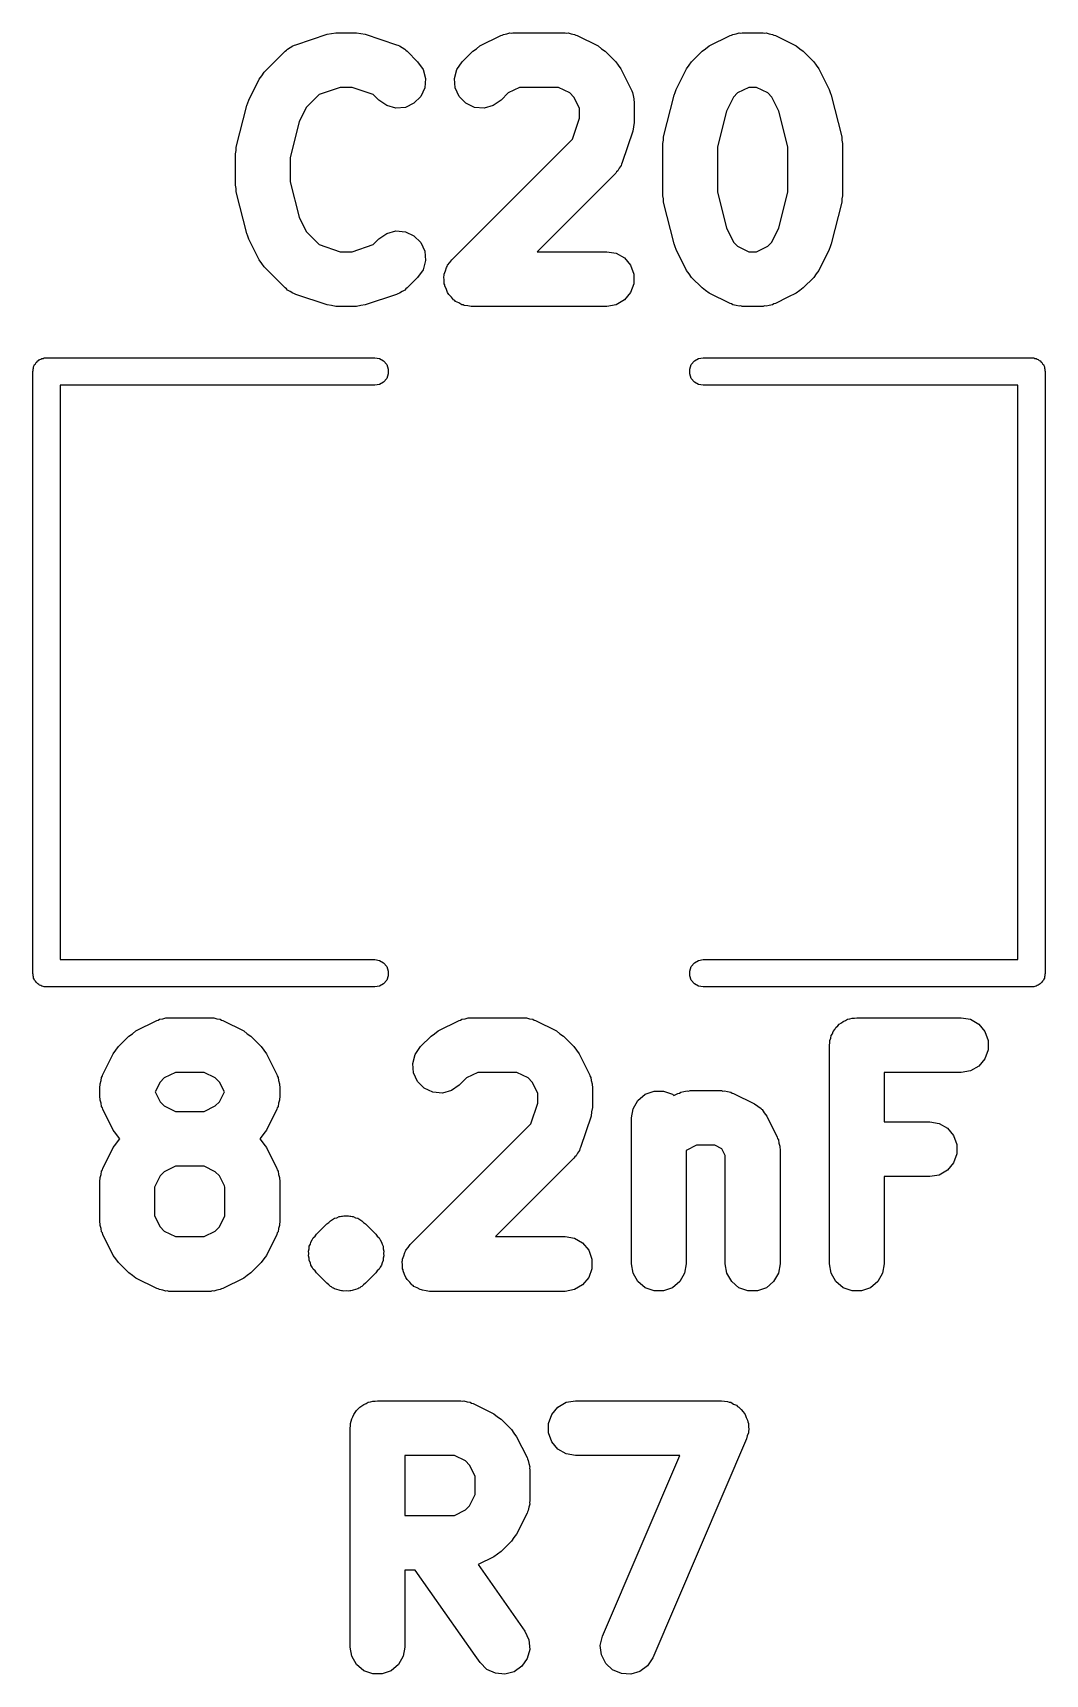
# Model space of a CAD drawing. Extents: x 51 to 137, y -158 to -25.
# Drawn here: x 82.36 to 87.06, y -109.82 to -102.2 of the extents above; entities that cross this region are included whole.
import ezdxf

# ---------------------------------------------------------------- set-up
doc = ezdxf.new("R2010")
doc.units = 0
doc.header["$MEASUREMENT"] = 0
doc.layers.add('BLACK', color=7, linetype='CONTINUOUS')

msp = doc.modelspace()

# ---------------------------------------------------------------- linework, layer by layer
at = {"layer": 'Black'}
for p, q in [((83.5803, -102.252), (83.7254, -102.203)), ((83.7254, -102.203), (83.7455, -102.2)), ((83.7455, -102.2), (83.7656, -102.197)), ((83.7656, -102.197), (83.8623, -102.197)), ((83.8623, -102.197), (83.8824, -102.2)), ((83.8824, -102.2), (83.9025, -102.203)), ((83.9025, -102.203), (84.0476, -102.252)), ((84.4345, -102.258), (84.5313, -102.21)), ((84.5313, -102.21), (84.5383, -102.208)), ((84.5383, -102.208), (84.5446, -102.204)), ((84.5446, -102.204), (84.5593, -102.202)), ((84.5593, -102.202), (84.5735, -102.197)), ((84.5735, -102.197), (84.5808, -102.198)), ((84.5808, -102.198), (84.588, -102.197)), ((84.588, -102.197), (84.83, -102.197)), ((84.83, -102.197), (84.8372, -102.198)), ((84.8372, -102.198), (84.8445, -102.197)), ((84.8445, -102.197), (84.8587, -102.202)), ((84.8587, -102.202), (84.8734, -102.204)), ((84.8734, -102.204), (84.8797, -102.208)), ((84.8797, -102.208), (84.8867, -102.21)), ((84.8867, -102.21), (84.9835, -102.258)), ((85.4989, -102.258), (85.5956, -102.21)), ((85.5956, -102.21), (85.6026, -102.208)), ((85.6026, -102.208), (85.609, -102.204)), ((85.609, -102.204), (85.6236, -102.202)), ((85.6236, -102.202), (85.6379, -102.197)), ((85.6379, -102.197), (85.6452, -102.198)), ((85.6452, -102.198), (85.6524, -102.197)), ((85.6524, -102.197), (85.7492, -102.197)), ((85.7492, -102.197), (85.7564, -102.198)), ((85.7564, -102.198), (85.7637, -102.197)), ((85.7637, -102.197), (85.778, -102.202)), ((85.778, -102.202), (85.7926, -102.204)), ((85.7926, -102.204), (85.799, -102.208)), ((85.799, -102.208), (85.806, -102.21)), ((85.806, -102.21), (85.9027, -102.258)), ((83.4339, -102.379), (83.5306, -102.282)), ((83.5306, -102.282), (83.5366, -102.278)), ((83.5366, -102.278), (83.5415, -102.273)), ((83.5415, -102.273), (83.5546, -102.265)), ((83.5546, -102.265), (83.5668, -102.257)), ((83.5668, -102.257), (83.5738, -102.255)), ((83.5738, -102.255), (83.5803, -102.252)), ((84.0476, -102.252), (84.0541, -102.255)), ((84.0541, -102.255), (84.0611, -102.257)), ((84.0611, -102.257), (84.0733, -102.265)), ((84.0733, -102.265), (84.0864, -102.273)), ((84.0864, -102.273), (84.0913, -102.278)), ((84.0913, -102.278), (84.0973, -102.282)), ((84.0973, -102.282), (84.1457, -102.331)), ((84.3531, -102.331), (84.4015, -102.282)), ((84.4015, -102.282), (84.4182, -102.271)), ((84.4182, -102.271), (84.4345, -102.258)), ((84.9835, -102.258), (84.9998, -102.271)), ((84.9998, -102.271), (85.0165, -102.282)), ((85.0165, -102.282), (85.0649, -102.331)), ((85.4175, -102.331), (85.4659, -102.282)), ((85.4659, -102.282), (85.4825, -102.271)), ((85.4825, -102.271), (85.4989, -102.258)), ((85.9027, -102.258), (85.9191, -102.271)), ((85.9191, -102.271), (85.9358, -102.282)), ((85.9358, -102.282), (85.9841, -102.331)), ((83.4101, -102.412), (83.4222, -102.396)), ((83.4222, -102.396), (83.4339, -102.379)), ((84.1457, -102.331), (84.171, -102.367)), ((84.171, -102.367), (84.1824, -102.409)), ((84.3164, -102.409), (84.3278, -102.367)), ((84.3278, -102.367), (84.3531, -102.331)), ((85.0649, -102.331), (85.0766, -102.347)), ((85.0766, -102.347), (85.0887, -102.364)), ((85.0887, -102.364), (85.1371, -102.46)), ((85.3453, -102.46), (85.3937, -102.364)), ((85.3937, -102.364), (85.4058, -102.347)), ((85.4058, -102.347), (85.4175, -102.331)), ((85.9841, -102.331), (85.9958, -102.347)), ((85.9958, -102.347), (86.0079, -102.364)), ((86.0079, -102.364), (86.0563, -102.46)), ((83.3617, -102.509), (83.4101, -102.412)), ((83.7862, -102.451), (83.689, -102.483)), ((83.8417, -102.451), (83.7862, -102.451)), ((83.9389, -102.483), (83.8417, -102.451)), ((84.1785, -102.453), (84.1599, -102.493)), ((84.1824, -102.409), (84.1785, -102.453)), ((84.3202, -102.453), (84.3164, -102.409)), ((84.3389, -102.493), (84.3202, -102.453)), ((84.618, -102.451), (84.5665, -102.476)), ((84.8, -102.451), (84.618, -102.451)), ((84.8515, -102.476), (84.8, -102.451)), ((85.1371, -102.46), (85.1392, -102.467)), ((85.1392, -102.467), (85.1428, -102.474)), ((85.1428, -102.474), (85.1454, -102.488)), ((85.3357, -102.486), (85.3414, -102.474)), ((85.3414, -102.474), (85.3453, -102.46)), ((85.6824, -102.451), (85.6309, -102.476)), ((85.7192, -102.451), (85.6824, -102.451)), ((85.7707, -102.476), (85.7192, -102.451)), ((86.0563, -102.46), (86.0603, -102.474)), ((86.0603, -102.474), (86.0659, -102.486)), ((83.3037, -102.728), (83.3521, -102.535)), ((83.3521, -102.535), (83.3577, -102.522)), ((83.3577, -102.522), (83.3617, -102.509)), ((83.628, -102.544), (83.5951, -102.61)), ((83.689, -102.483), (83.628, -102.544)), ((83.9661, -102.51), (83.9389, -102.483)), ((84.0022, -102.535), (83.9661, -102.51)), ((84.0448, -102.547), (84.0022, -102.535)), ((84.0887, -102.543), (84.0448, -102.547)), ((84.1287, -102.524), (84.0887, -102.543)), ((84.1599, -102.493), (84.1287, -102.524)), ((84.3701, -102.524), (84.3389, -102.493)), ((84.41, -102.543), (84.3701, -102.524)), ((84.454, -102.547), (84.41, -102.543)), ((84.4966, -102.535), (84.454, -102.547)), ((84.5327, -102.51), (84.4966, -102.535)), ((84.5665, -102.476), (84.5327, -102.51)), ((84.8707, -102.496), (84.8515, -102.476)), ((84.8965, -102.547), (84.8707, -102.496)), ((84.8965, -102.593), (84.8965, -102.547)), ((85.1454, -102.488), (85.1496, -102.503)), ((85.1496, -102.503), (85.1492, -102.51)), ((85.1492, -102.51), (85.1505, -102.517)), ((85.1505, -102.517), (85.1505, -102.614)), ((85.2873, -102.68), (85.3357, -102.486)), ((85.6117, -102.496), (85.5787, -102.561)), ((85.6309, -102.476), (85.6117, -102.496)), ((85.79, -102.496), (85.7707, -102.476)), ((85.8229, -102.561), (85.79, -102.496)), ((86.0659, -102.486), (86.1143, -102.68)), ((83.5951, -102.61), (83.5539, -102.775)), ((84.8641, -102.69), (84.8965, -102.593)), ((85.1505, -102.614), (85.1469, -102.634)), ((85.5787, -102.561), (85.5375, -102.726)), ((85.8641, -102.726), (85.8229, -102.561)), ((84.3047, -103.25), (84.8641, -102.69)), ((85.144, -102.654), (85.0956, -102.799)), ((85.1469, -102.634), (85.144, -102.654)), ((85.2835, -102.711), (85.2862, -102.695)), ((85.2862, -102.695), (85.2873, -102.68)), ((86.1143, -102.68), (86.1154, -102.695)), ((86.1154, -102.695), (86.1181, -102.711)), ((83.2999, -102.759), (83.3026, -102.744)), ((83.2999, -102.904), (83.2999, -102.759)), ((83.3026, -102.744), (83.3037, -102.728)), ((83.5539, -102.775), (83.5539, -102.889)), ((85.2835, -102.953), (85.2835, -102.711)), ((85.5375, -102.726), (85.5375, -102.937)), ((85.8641, -102.937), (85.8641, -102.726)), ((86.1181, -102.711), (86.1181, -102.953)), ((85.0649, -102.849), (84.7011, -103.213)), ((85.0691, -102.843), (85.0649, -102.849)), ((85.0746, -102.838), (85.0691, -102.843)), ((85.0817, -102.825), (85.0746, -102.838)), ((85.0902, -102.813), (85.0817, -102.825)), ((85.0921, -102.806), (85.0902, -102.813)), ((85.0956, -102.799), (85.0921, -102.806)), ((83.3026, -102.919), (83.2999, -102.904)), ((83.3037, -102.935), (83.3026, -102.919)), ((83.5539, -102.889), (83.5951, -103.053)), ((83.3521, -103.129), (83.3037, -102.935)), ((85.2862, -102.968), (85.2835, -102.953)), ((85.2873, -102.983), (85.2862, -102.968)), ((85.3357, -103.177), (85.2873, -102.983)), ((85.5375, -102.937), (85.5787, -103.102)), ((85.8229, -103.102), (85.8641, -102.937)), ((86.1143, -102.983), (86.0659, -103.177)), ((86.1154, -102.968), (86.1143, -102.983)), ((86.1181, -102.953), (86.1154, -102.968)), ((83.5951, -103.053), (83.628, -103.119)), ((83.3577, -103.141), (83.3521, -103.129)), ((83.3617, -103.155), (83.3577, -103.141)), ((83.4101, -103.251), (83.3617, -103.155)), ((83.628, -103.119), (83.689, -103.18)), ((83.9389, -103.18), (83.9661, -103.153)), ((83.9661, -103.153), (84.0022, -103.128)), ((84.0022, -103.128), (84.0448, -103.116)), ((84.0448, -103.116), (84.0887, -103.12)), ((84.0887, -103.12), (84.1287, -103.139)), ((84.1287, -103.139), (84.1599, -103.17)), ((85.5787, -103.102), (85.6117, -103.168)), ((85.79, -103.168), (85.8229, -103.102)), ((83.689, -103.18), (83.7862, -103.213)), ((83.7862, -103.213), (83.8417, -103.213)), ((83.8417, -103.213), (83.9389, -103.18)), ((84.1599, -103.17), (84.1785, -103.21)), ((84.1785, -103.21), (84.1824, -103.254)), ((84.7011, -103.213), (85.0235, -103.213)), ((85.0235, -103.213), (85.0669, -103.22)), ((85.0669, -103.22), (85.1051, -103.242)), ((85.3414, -103.19), (85.3357, -103.177)), ((85.3453, -103.203), (85.3414, -103.19)), ((85.3937, -103.3), (85.3453, -103.203)), ((85.6117, -103.168), (85.6309, -103.187)), ((85.6309, -103.187), (85.6824, -103.213)), ((85.6824, -103.213), (85.7192, -103.213)), ((85.7192, -103.213), (85.7707, -103.187)), ((85.7707, -103.187), (85.79, -103.168)), ((86.0563, -103.203), (86.0079, -103.3)), ((86.0603, -103.19), (86.0563, -103.203)), ((86.0659, -103.177), (86.0603, -103.19)), ((83.4222, -103.268), (83.4101, -103.251)), ((83.4339, -103.284), (83.4222, -103.268)), ((83.5306, -103.381), (83.4339, -103.284)), ((84.171, -103.297), (84.1457, -103.333)), ((84.1824, -103.254), (84.171, -103.297)), ((84.2695, -103.318), (84.2751, -103.302)), ((84.2751, -103.302), (84.2794, -103.286)), ((84.2794, -103.286), (84.2826, -103.281)), ((84.2826, -103.281), (84.2845, -103.276)), ((84.2845, -103.276), (84.2952, -103.263)), ((84.2952, -103.263), (84.3047, -103.25)), ((85.1051, -103.242), (85.1335, -103.276)), ((85.1335, -103.276), (85.1485, -103.318)), ((85.4058, -103.316), (85.3937, -103.3)), ((86.0079, -103.3), (85.9958, -103.316)), ((83.5366, -103.385), (83.5306, -103.381)), ((83.5415, -103.391), (83.5366, -103.385)), ((84.0913, -103.385), (84.0864, -103.391)), ((84.0973, -103.381), (84.0913, -103.385)), ((84.1457, -103.333), (84.0973, -103.381)), ((84.268, -103.329), (84.2695, -103.323)), ((84.2695, -103.345), (84.268, -103.329)), ((84.2695, -103.323), (84.2695, -103.318)), ((84.2695, -103.362), (84.2695, -103.345)), ((84.2714, -103.367), (84.2695, -103.362)), ((84.2719, -103.372), (84.2714, -103.367)), ((84.2789, -103.388), (84.2719, -103.372)), ((84.2845, -103.403), (84.2789, -103.388)), ((85.1485, -103.362), (85.1335, -103.403)), ((85.1485, -103.318), (85.1485, -103.362)), ((85.4175, -103.333), (85.4058, -103.316)), ((85.4659, -103.381), (85.4175, -103.333)), ((85.4825, -103.393), (85.4659, -103.381)), ((85.9358, -103.381), (85.9191, -103.393)), ((85.9841, -103.333), (85.9358, -103.381)), ((85.9958, -103.316), (85.9841, -103.333)), ((83.5546, -103.398), (83.5415, -103.391)), ((83.5668, -103.406), (83.5546, -103.398)), ((83.5738, -103.408), (83.5668, -103.406)), ((83.5803, -103.412), (83.5738, -103.408)), ((83.7254, -103.46), (83.5803, -103.412)), ((83.7455, -103.463), (83.7254, -103.46)), ((83.7656, -103.467), (83.7455, -103.463)), ((83.8824, -103.463), (83.8623, -103.467)), ((83.9025, -103.46), (83.8824, -103.463)), ((84.0476, -103.412), (83.9025, -103.46)), ((84.0541, -103.408), (84.0476, -103.412)), ((84.0611, -103.406), (84.0541, -103.408)), ((84.0733, -103.398), (84.0611, -103.406)), ((84.0864, -103.391), (84.0733, -103.398)), ((84.2881, -103.407), (84.2845, -103.403)), ((84.2905, -103.412), (84.2881, -103.407)), ((84.3022, -103.424), (84.2905, -103.412)), ((84.3129, -103.437), (84.3022, -103.424)), ((84.3177, -103.44), (84.3129, -103.437)), ((84.3217, -103.444), (84.3177, -103.44)), ((84.3367, -103.451), (84.3217, -103.444)), ((84.3511, -103.459), (84.3367, -103.451)), ((84.3566, -103.46), (84.3511, -103.459)), ((84.3617, -103.462), (84.3566, -103.46)), ((84.3782, -103.464), (84.3617, -103.462)), ((84.3945, -103.467), (84.3782, -103.464)), ((85.0669, -103.459), (85.0235, -103.467)), ((85.1051, -103.437), (85.0669, -103.459)), ((85.1335, -103.403), (85.1051, -103.437)), ((85.4989, -103.405), (85.4825, -103.393)), ((85.5956, -103.453), (85.4989, -103.405)), ((85.6026, -103.455), (85.5956, -103.453)), ((85.609, -103.459), (85.6026, -103.455)), ((85.6236, -103.462), (85.609, -103.459)), ((85.6379, -103.466), (85.6236, -103.462)), ((85.6452, -103.465), (85.6379, -103.466)), ((85.6524, -103.467), (85.6452, -103.465)), ((85.7564, -103.465), (85.7492, -103.467)), ((85.7637, -103.466), (85.7564, -103.465)), ((85.778, -103.462), (85.7637, -103.466)), ((85.7926, -103.459), (85.778, -103.462)), ((85.799, -103.455), (85.7926, -103.459)), ((85.806, -103.453), (85.799, -103.455)), ((85.8641, -103.424), (85.806, -103.453)), ((85.9027, -103.405), (85.8641, -103.424)), ((85.9191, -103.393), (85.9027, -103.405)), ((83.8623, -103.467), (83.7656, -103.467)), ((85.0235, -103.467), (84.3945, -103.467)), ((85.7492, -103.467), (85.6524, -103.467)), ((82.3595, -103.769), (82.3605, -103.764)), ((82.3595, -106.563), (82.3595, -103.769)), ((82.3605, -103.758), (82.3624, -103.753)), ((82.3605, -103.764), (82.3605, -103.758)), ((82.3624, -103.753), (82.3633, -103.747)), ((82.3633, -103.747), (82.3661, -103.742)), ((82.3661, -103.742), (82.368, -103.737)), ((82.368, -103.737), (82.3716, -103.733)), ((82.3716, -103.733), (82.3744, -103.728)), ((82.3744, -103.728), (82.3786, -103.725)), ((82.3786, -103.725), (82.3822, -103.72)), ((82.3822, -103.72), (82.387, -103.718)), ((82.387, -103.718), (82.3912, -103.714)), ((82.3912, -103.714), (82.3965, -103.712)), ((82.3965, -103.712), (82.4013, -103.709)), ((82.4013, -103.709), (82.4068, -103.708)), ((82.4068, -103.708), (82.412, -103.706)), ((82.412, -103.706), (82.4175, -103.706)), ((82.4175, -103.706), (82.423, -103.706)), ((82.423, -103.706), (83.947, -103.706)), ((83.947, -103.706), (83.9687, -103.709)), ((83.9687, -103.709), (83.9878, -103.72)), ((83.9878, -103.72), (84.002, -103.737)), ((84.002, -103.737), (84.0095, -103.758)), ((84.0095, -103.758), (84.0095, -103.78)), ((85.4085, -103.758), (85.416, -103.737)), ((85.4085, -103.78), (85.4085, -103.758)), ((85.416, -103.737), (85.4302, -103.72)), ((85.4302, -103.72), (85.4493, -103.709)), ((85.4493, -103.709), (85.471, -103.706)), ((85.471, -103.706), (86.995, -103.706)), ((86.995, -103.706), (87.0005, -103.706)), ((87.0005, -103.706), (87.006, -103.706)), ((87.006, -103.706), (87.0112, -103.708)), ((87.0112, -103.708), (87.0167, -103.709)), ((87.0167, -103.709), (87.0215, -103.712)), ((87.0215, -103.712), (87.0267, -103.714)), ((87.0267, -103.714), (87.031, -103.718)), ((87.031, -103.718), (87.0358, -103.72)), ((87.0358, -103.72), (87.0394, -103.725)), ((87.0394, -103.725), (87.0436, -103.728)), ((87.0436, -103.728), (87.0464, -103.733)), ((87.0464, -103.733), (87.05, -103.737)), ((87.05, -103.737), (87.0519, -103.742)), ((87.0519, -103.742), (87.0547, -103.747)), ((87.0547, -103.747), (87.0556, -103.753)), ((87.0556, -103.753), (87.0575, -103.758)), ((87.0575, -103.758), (87.0575, -103.764)), ((87.0575, -103.764), (87.0585, -103.769)), ((87.0585, -103.769), (87.0585, -106.563)), ((83.947, -103.832), (82.4865, -103.832)), ((82.4865, -103.832), (82.4865, -106.499)), ((83.9687, -103.829), (83.947, -103.832)), ((83.9878, -103.818), (83.9687, -103.829)), ((84.002, -103.801), (83.9878, -103.818)), ((84.0095, -103.78), (84.002, -103.801)), ((85.416, -103.801), (85.4085, -103.78)), ((85.4302, -103.818), (85.416, -103.801)), ((85.4493, -103.829), (85.4302, -103.818)), ((85.471, -103.832), (85.4493, -103.829)), ((86.9315, -103.832), (85.471, -103.832)), ((86.9315, -106.499), (86.9315, -103.832)), ((82.4865, -106.499), (83.947, -106.499)), ((83.947, -106.499), (83.9687, -106.503)), ((83.9687, -106.503), (83.9878, -106.514)), ((85.4302, -106.514), (85.4493, -106.503)), ((85.4493, -106.503), (85.471, -106.499)), ((85.471, -106.499), (86.9315, -106.499)), ((82.3605, -106.568), (82.3595, -106.563)), ((82.3605, -106.574), (82.3605, -106.568)), ((82.3624, -106.579), (82.3605, -106.574)), ((82.3633, -106.585), (82.3624, -106.579)), ((82.3661, -106.59), (82.3633, -106.585)), ((83.9878, -106.514), (84.002, -106.531)), ((84.002, -106.531), (84.0095, -106.552)), ((84.0095, -106.574), (84.002, -106.595)), ((84.0095, -106.552), (84.0095, -106.574)), ((85.4085, -106.552), (85.416, -106.531)), ((85.4085, -106.574), (85.4085, -106.552)), ((85.416, -106.595), (85.4085, -106.574)), ((85.416, -106.531), (85.4302, -106.514)), ((87.0547, -106.585), (87.0519, -106.59)), ((87.0556, -106.579), (87.0547, -106.585)), ((87.0575, -106.574), (87.0556, -106.579)), ((87.0585, -106.563), (87.0575, -106.568)), ((87.0575, -106.568), (87.0575, -106.574)), ((82.368, -106.595), (82.3661, -106.59)), ((82.3716, -106.599), (82.368, -106.595)), ((82.3744, -106.604), (82.3716, -106.599)), ((82.3786, -106.607), (82.3744, -106.604)), ((82.3822, -106.612), (82.3786, -106.607)), ((82.387, -106.614), (82.3822, -106.612)), ((82.3912, -106.618), (82.387, -106.614)), ((82.3965, -106.62), (82.3912, -106.618)), ((82.4013, -106.623), (82.3965, -106.62)), ((82.4068, -106.624), (82.4013, -106.623)), ((82.412, -106.626), (82.4068, -106.624)), ((82.4175, -106.626), (82.412, -106.626)), ((82.423, -106.626), (82.4175, -106.626)), ((83.947, -106.626), (82.423, -106.626)), ((83.9687, -106.623), (83.947, -106.626)), ((83.9878, -106.612), (83.9687, -106.623)), ((84.002, -106.595), (83.9878, -106.612)), ((85.4302, -106.612), (85.416, -106.595)), ((85.4493, -106.623), (85.4302, -106.612)), ((85.471, -106.626), (85.4493, -106.623)), ((86.995, -106.626), (85.471, -106.626)), ((87.0005, -106.626), (86.995, -106.626)), ((87.006, -106.626), (87.0005, -106.626)), ((87.0112, -106.624), (87.006, -106.626)), ((87.0167, -106.623), (87.0112, -106.624)), ((87.0215, -106.62), (87.0167, -106.623)), ((87.0267, -106.618), (87.0215, -106.62)), ((87.031, -106.614), (87.0267, -106.618)), ((87.0358, -106.612), (87.031, -106.614)), ((87.0394, -106.607), (87.0358, -106.612)), ((87.0436, -106.604), (87.0394, -106.607)), ((87.0464, -106.599), (87.0436, -106.604)), ((87.05, -106.595), (87.0464, -106.599)), ((87.0519, -106.59), (87.05, -106.595)), ((82.8379, -106.83), (82.9347, -106.782)), ((82.9347, -106.782), (82.9417, -106.78)), ((82.9417, -106.78), (82.948, -106.776)), ((82.948, -106.776), (82.9627, -106.774)), ((82.9627, -106.774), (82.977, -106.769)), ((82.977, -106.769), (82.9843, -106.77)), ((82.9843, -106.77), (82.9915, -106.769)), ((82.9915, -106.769), (83.185, -106.769)), ((83.185, -106.769), (83.1922, -106.77)), ((83.1922, -106.77), (83.1995, -106.769)), ((83.1995, -106.769), (83.2138, -106.774)), ((83.2138, -106.774), (83.2284, -106.776)), ((83.2284, -106.776), (83.2348, -106.78)), ((83.2348, -106.78), (83.2418, -106.782)), ((83.2418, -106.782), (83.3386, -106.83)), ((84.241, -106.83), (84.3377, -106.782)), ((84.3377, -106.782), (84.3447, -106.78)), ((84.3447, -106.78), (84.3511, -106.776)), ((84.3511, -106.776), (84.3657, -106.774)), ((84.3657, -106.774), (84.38, -106.769)), ((84.38, -106.769), (84.3873, -106.77)), ((84.3873, -106.77), (84.3945, -106.769)), ((84.3945, -106.769), (84.6364, -106.769)), ((84.6364, -106.769), (84.6436, -106.77)), ((84.6436, -106.77), (84.6509, -106.769)), ((84.6509, -106.769), (84.6652, -106.774)), ((84.6652, -106.774), (84.6799, -106.776)), ((84.6799, -106.776), (84.6862, -106.78)), ((84.6862, -106.78), (84.6932, -106.782)), ((84.6932, -106.782), (84.79, -106.83)), ((86.0818, -106.824), (86.0873, -106.814)), ((86.0873, -106.814), (86.0958, -106.807)), ((86.0958, -106.807), (86.103, -106.798)), ((86.103, -106.798), (86.1126, -106.793)), ((86.1126, -106.793), (86.1211, -106.786)), ((86.1211, -106.786), (86.1316, -106.782)), ((86.1316, -106.782), (86.1412, -106.776)), ((86.1412, -106.776), (86.1521, -106.774)), ((86.1521, -106.774), (86.1626, -106.771)), ((86.1626, -106.771), (86.1737, -106.771)), ((86.1737, -106.771), (86.1846, -106.769)), ((86.1846, -106.769), (86.6684, -106.769)), ((86.6684, -106.769), (86.7119, -106.776)), ((86.7119, -106.776), (86.7501, -106.798)), ((86.7501, -106.798), (86.7784, -106.832)), ((82.7565, -106.903), (82.8049, -106.854)), ((82.8049, -106.854), (82.8216, -106.843)), ((82.8216, -106.843), (82.8379, -106.83)), ((83.3386, -106.83), (83.3549, -106.843)), ((83.3549, -106.843), (83.3716, -106.854)), ((83.3716, -106.854), (83.4199, -106.903)), ((84.1596, -106.903), (84.208, -106.854)), ((84.208, -106.854), (84.2246, -106.843)), ((84.2246, -106.843), (84.241, -106.83)), ((84.79, -106.83), (84.8063, -106.843)), ((84.8063, -106.843), (84.823, -106.854)), ((84.823, -106.854), (84.8714, -106.903)), ((86.0576, -106.896), (86.0595, -106.885)), ((86.0595, -106.874), (86.0633, -106.863)), ((86.0595, -106.885), (86.0595, -106.874)), ((86.0633, -106.863), (86.0653, -106.852)), ((86.0653, -106.852), (86.0708, -106.843)), ((86.0708, -106.843), (86.0746, -106.832)), ((86.0746, -106.832), (86.0818, -106.824)), ((86.7784, -106.832), (86.7935, -106.874)), ((86.7935, -106.874), (86.7935, -106.918)), ((82.6844, -107.032), (82.7327, -106.936)), ((82.7327, -106.936), (82.7449, -106.919)), ((82.7449, -106.919), (82.7565, -106.903)), ((83.4199, -106.903), (83.4316, -106.919)), ((83.4316, -106.919), (83.4437, -106.936)), ((83.4437, -106.936), (83.4921, -107.032)), ((84.1229, -106.981), (84.1343, -106.939)), ((84.1343, -106.939), (84.1596, -106.903)), ((84.8714, -106.903), (84.8831, -106.919)), ((84.8831, -106.919), (84.8952, -106.936)), ((84.8952, -106.936), (84.9435, -107.032)), ((86.0576, -107.912), (86.0576, -106.896)), ((86.7784, -106.959), (86.7501, -106.993)), ((86.7935, -106.918), (86.7784, -106.959)), ((82.676, -107.06), (82.6786, -107.046)), ((82.6786, -107.046), (82.6823, -107.039)), ((82.6823, -107.039), (82.6844, -107.032)), ((83.0215, -107.023), (82.9699, -107.048)), ((83.155, -107.023), (83.0215, -107.023)), ((83.2065, -107.048), (83.155, -107.023)), ((83.4921, -107.032), (83.4942, -107.039)), ((83.4942, -107.039), (83.4979, -107.046)), ((83.4979, -107.046), (83.5004, -107.06)), ((84.1267, -107.025), (84.1229, -106.981)), ((84.1453, -107.065), (84.1267, -107.025)), ((84.4245, -107.023), (84.373, -107.048)), ((84.6064, -107.023), (84.4245, -107.023)), ((84.658, -107.048), (84.6064, -107.023)), ((84.9435, -107.032), (84.9456, -107.039)), ((84.9456, -107.039), (84.9493, -107.046)), ((84.9493, -107.046), (84.9519, -107.06)), ((86.6684, -107.023), (86.3116, -107.023)), ((86.3116, -107.023), (86.3116, -107.252)), ((86.7119, -107.015), (86.6684, -107.023)), ((86.7501, -106.993), (86.7119, -107.015)), ((82.671, -107.089), (82.6722, -107.082)), ((82.671, -107.138), (82.671, -107.089)), ((82.6718, -107.075), (82.676, -107.06)), ((82.6722, -107.082), (82.6718, -107.075)), ((82.9507, -107.068), (82.9278, -107.113)), ((82.9278, -107.113), (82.9507, -107.159)), ((82.9699, -107.048), (82.9507, -107.068)), ((83.2258, -107.068), (83.2065, -107.048)), ((83.2486, -107.113), (83.2258, -107.068)), ((83.2258, -107.159), (83.2486, -107.113)), ((83.5004, -107.06), (83.5047, -107.075)), ((83.5047, -107.075), (83.5043, -107.082)), ((83.5043, -107.082), (83.5055, -107.089)), ((83.5055, -107.089), (83.5055, -107.138)), ((84.1765, -107.096), (84.1453, -107.065)), ((84.2165, -107.115), (84.1765, -107.096)), ((84.2605, -107.119), (84.2165, -107.115)), ((84.3031, -107.107), (84.2605, -107.119)), ((84.3392, -107.082), (84.3031, -107.107)), ((84.373, -107.048), (84.3392, -107.082)), ((84.6772, -107.068), (84.658, -107.048)), ((84.703, -107.119), (84.6772, -107.068)), ((84.703, -107.165), (84.703, -107.119)), ((84.9519, -107.06), (84.9561, -107.075)), ((84.9561, -107.075), (84.9557, -107.082)), ((84.9557, -107.082), (84.957, -107.089)), ((84.957, -107.089), (84.957, -107.186)), ((85.2019, -107.124), (85.2433, -107.109)), ((85.2433, -107.109), (85.2874, -107.109)), ((85.2874, -107.109), (85.3289, -107.124)), ((85.3355, -107.13), (85.3537, -107.121)), ((85.3537, -107.121), (85.3607, -107.119)), ((85.3607, -107.119), (85.3671, -107.115)), ((85.3671, -107.115), (85.3817, -107.112)), ((85.3817, -107.112), (85.396, -107.108)), ((85.396, -107.108), (85.4033, -107.109)), ((85.4033, -107.109), (85.4105, -107.107)), ((85.4105, -107.107), (85.5557, -107.107)), ((85.5557, -107.107), (85.5629, -107.109)), ((85.5629, -107.109), (85.5702, -107.108)), ((85.5702, -107.108), (85.5844, -107.112)), ((85.5844, -107.112), (85.5991, -107.115)), ((85.5991, -107.115), (85.6054, -107.119)), ((85.6054, -107.119), (85.6125, -107.121)), ((85.6125, -107.121), (85.7092, -107.169)), ((82.6722, -107.145), (82.671, -107.138)), ((82.6718, -107.152), (82.6722, -107.145)), ((82.676, -107.166), (82.6718, -107.152)), ((82.6786, -107.181), (82.676, -107.166)), ((82.6823, -107.187), (82.6786, -107.181)), ((82.6844, -107.194), (82.6823, -107.187)), ((82.7327, -107.291), (82.6844, -107.194)), ((82.9507, -107.159), (82.9699, -107.178)), ((82.9699, -107.178), (83.0215, -107.204)), ((83.155, -107.204), (83.2065, -107.178)), ((83.2065, -107.178), (83.2258, -107.159)), ((83.4921, -107.194), (83.4437, -107.291)), ((83.4942, -107.187), (83.4921, -107.194)), ((83.4979, -107.181), (83.4942, -107.187)), ((83.5004, -107.166), (83.4979, -107.181)), ((83.5047, -107.152), (83.5004, -107.166)), ((83.5055, -107.138), (83.5043, -107.145)), ((83.5043, -107.145), (83.5047, -107.152)), ((84.6706, -107.262), (84.703, -107.165)), ((84.957, -107.186), (84.9534, -107.206)), ((85.1384, -107.234), (85.146, -107.191)), ((85.146, -107.191), (85.1681, -107.153)), ((85.1681, -107.153), (85.2019, -107.124)), ((85.3289, -107.124), (85.3355, -107.13)), ((85.7092, -107.169), (85.7242, -107.18)), ((85.7242, -107.18), (85.7397, -107.19)), ((85.7397, -107.19), (85.7418, -107.193)), ((85.7418, -107.193), (85.7447, -107.195)), ((85.7447, -107.195), (85.7549, -107.211)), ((83.0215, -107.204), (83.155, -107.204)), ((84.1112, -107.822), (84.6706, -107.262)), ((84.9504, -107.226), (84.9021, -107.371)), ((84.9534, -107.206), (84.9504, -107.226)), ((85.1384, -107.912), (85.1384, -107.234)), ((85.7549, -107.211), (85.766, -107.226)), ((85.766, -107.226), (85.8144, -107.323)), ((86.3116, -107.252), (86.5233, -107.252)), ((86.5233, -107.252), (86.5667, -107.26)), ((86.5667, -107.26), (86.6049, -107.282)), ((82.7449, -107.307), (82.7327, -107.291)), ((82.7565, -107.324), (82.7449, -107.307)), ((82.7449, -107.355), (82.7565, -107.338)), ((82.7635, -107.331), (82.7565, -107.324)), ((82.7565, -107.338), (82.7635, -107.331)), ((83.4199, -107.324), (83.413, -107.331)), ((83.413, -107.331), (83.4199, -107.338)), ((83.4316, -107.307), (83.4199, -107.324)), ((83.4199, -107.338), (83.4316, -107.355)), ((83.4437, -107.291), (83.4316, -107.307)), ((85.8144, -107.323), (85.8165, -107.33)), ((85.8165, -107.33), (85.8202, -107.336)), ((85.8202, -107.336), (85.8227, -107.351)), ((85.8227, -107.351), (85.827, -107.365)), ((86.6049, -107.282), (86.6333, -107.316)), ((86.6333, -107.316), (86.6484, -107.357)), ((82.6844, -107.468), (82.7327, -107.371)), ((82.7327, -107.371), (82.7449, -107.355)), ((83.4316, -107.355), (83.4437, -107.371)), ((83.4437, -107.371), (83.4921, -107.468)), ((84.8714, -107.421), (84.5076, -107.785)), ((84.8756, -107.415), (84.8714, -107.421)), ((84.8811, -107.41), (84.8756, -107.415)), ((84.8881, -107.397), (84.8811, -107.41)), ((84.8967, -107.385), (84.8881, -107.397)), ((84.8986, -107.378), (84.8967, -107.385)), ((84.9021, -107.371), (84.8986, -107.378)), ((85.4405, -107.361), (85.3924, -107.385)), ((85.3924, -107.385), (85.3924, -107.912)), ((85.5257, -107.361), (85.4405, -107.361)), ((85.5578, -107.377), (85.5257, -107.361)), ((85.5738, -107.409), (85.5578, -107.377)), ((85.5738, -107.912), (85.5738, -107.409)), ((85.827, -107.365), (85.8265, -107.372)), ((85.8265, -107.372), (85.8278, -107.379)), ((85.8278, -107.379), (85.8278, -107.912)), ((86.6484, -107.401), (86.6333, -107.443)), ((86.6484, -107.357), (86.6484, -107.401)), ((82.6718, -107.51), (82.676, -107.496)), ((82.676, -107.496), (82.6786, -107.481)), ((82.6786, -107.481), (82.6823, -107.475)), ((82.6823, -107.475), (82.6844, -107.468)), ((82.9507, -107.503), (82.925, -107.555)), ((82.9699, -107.484), (82.9507, -107.503)), ((83.0215, -107.458), (82.9699, -107.484)), ((83.155, -107.458), (83.0215, -107.458)), ((83.2065, -107.484), (83.155, -107.458)), ((83.2258, -107.503), (83.2065, -107.484)), ((83.2486, -107.549), (83.2258, -107.503)), ((83.4921, -107.468), (83.4942, -107.475)), ((83.4942, -107.475), (83.4979, -107.481)), ((83.4979, -107.481), (83.5004, -107.496)), ((83.5004, -107.496), (83.5047, -107.51)), ((86.5667, -107.499), (86.5233, -107.506)), ((86.6049, -107.477), (86.5667, -107.499)), ((86.6333, -107.443), (86.6049, -107.477)), ((82.671, -107.525), (82.6722, -107.517)), ((82.671, -107.718), (82.671, -107.525)), ((82.6722, -107.517), (82.6718, -107.51)), ((82.925, -107.555), (82.925, -107.688)), ((83.2515, -107.555), (83.2486, -107.549)), ((83.2515, -107.688), (83.2515, -107.555)), ((83.5047, -107.51), (83.5043, -107.517)), ((83.5043, -107.517), (83.5055, -107.525)), ((83.5055, -107.525), (83.5055, -107.718)), ((86.5233, -107.506), (86.3116, -107.506)), ((86.3116, -107.506), (86.3116, -107.912)), ((82.6722, -107.725), (82.671, -107.718)), ((82.6718, -107.733), (82.6722, -107.725)), ((82.925, -107.688), (82.9507, -107.74)), ((83.2258, -107.74), (83.2515, -107.688)), ((83.5055, -107.718), (83.5043, -107.725)), ((83.5043, -107.725), (83.5047, -107.733)), ((83.6758, -107.773), (83.7241, -107.725)), ((83.7241, -107.725), (83.7333, -107.719)), ((83.7333, -107.719), (83.7411, -107.711)), ((83.7411, -107.711), (83.7462, -107.708)), ((83.7462, -107.708), (83.7505, -107.705)), ((83.7505, -107.705), (83.7557, -107.703)), ((83.7557, -107.703), (83.7603, -107.7)), ((83.7603, -107.7), (83.771, -107.697)), ((83.771, -107.697), (83.7811, -107.692)), ((83.7811, -107.692), (83.7866, -107.692)), ((83.7866, -107.692), (83.7919, -107.69)), ((83.7919, -107.69), (83.7975, -107.69)), ((83.7975, -107.69), (83.8029, -107.688)), ((83.8029, -107.688), (83.814, -107.689)), ((83.814, -107.689), (83.825, -107.688)), ((83.825, -107.688), (83.8304, -107.69)), ((83.8304, -107.69), (83.836, -107.69)), ((83.836, -107.69), (83.8413, -107.692)), ((83.8413, -107.692), (83.8468, -107.692)), ((83.8468, -107.692), (83.8569, -107.697)), ((83.8569, -107.697), (83.8676, -107.7)), ((83.8676, -107.7), (83.8722, -107.703)), ((83.8722, -107.703), (83.8775, -107.705)), ((83.8775, -107.705), (83.8817, -107.708)), ((83.8817, -107.708), (83.8868, -107.711)), ((83.8868, -107.711), (83.8947, -107.719)), ((83.8947, -107.719), (83.9038, -107.725)), ((83.9038, -107.725), (83.9521, -107.773)), ((82.676, -107.747), (82.6718, -107.733)), ((82.6786, -107.762), (82.676, -107.747)), ((82.6823, -107.768), (82.6786, -107.762)), ((82.6844, -107.775), (82.6823, -107.768)), ((82.7327, -107.872), (82.6844, -107.775)), ((82.9507, -107.74), (82.9699, -107.759)), ((82.9699, -107.759), (83.0215, -107.785)), ((83.0215, -107.785), (83.155, -107.785)), ((83.155, -107.785), (83.2065, -107.759)), ((83.2065, -107.759), (83.2258, -107.74)), ((83.4921, -107.775), (83.4437, -107.872)), ((83.4942, -107.768), (83.4921, -107.775)), ((83.4979, -107.762), (83.4942, -107.768)), ((83.5004, -107.747), (83.4979, -107.762)), ((83.5047, -107.733), (83.5004, -107.747)), ((83.6505, -107.81), (83.6568, -107.8)), ((83.6568, -107.8), (83.6615, -107.79)), ((83.6615, -107.79), (83.6694, -107.783)), ((83.6694, -107.783), (83.6758, -107.773)), ((83.9521, -107.773), (83.9585, -107.783)), ((83.9585, -107.783), (83.9664, -107.79)), ((83.9664, -107.79), (83.9711, -107.8)), ((83.9711, -107.8), (83.9774, -107.81)), ((84.5076, -107.785), (84.83, -107.785)), ((84.83, -107.785), (84.8734, -107.792)), ((84.8734, -107.792), (84.9116, -107.814)), ((82.7449, -107.888), (82.7327, -107.872)), ((83.4437, -107.872), (83.4316, -107.888)), ((83.6391, -107.852), (83.6419, -107.841)), ((83.64, -107.863), (83.6391, -107.852)), ((83.6391, -107.874), (83.64, -107.863)), ((83.6419, -107.885), (83.6391, -107.874)), ((83.6419, -107.841), (83.6429, -107.83)), ((83.6429, -107.896), (83.6419, -107.885)), ((83.6429, -107.83), (83.6476, -107.82)), ((83.6476, -107.82), (83.6505, -107.81)), ((83.9774, -107.81), (83.9803, -107.82)), ((83.9803, -107.82), (83.985, -107.83)), ((83.985, -107.83), (83.986, -107.841)), ((83.986, -107.885), (83.985, -107.896)), ((83.986, -107.841), (83.9889, -107.852)), ((83.9889, -107.874), (83.986, -107.885)), ((83.9889, -107.852), (83.9879, -107.863)), ((83.9879, -107.863), (83.9889, -107.874)), ((84.0759, -107.89), (84.0816, -107.874)), ((84.0816, -107.874), (84.0859, -107.858)), ((84.0859, -107.858), (84.0891, -107.853)), ((84.0891, -107.853), (84.091, -107.848)), ((84.091, -107.848), (84.1017, -107.835)), ((84.1017, -107.835), (84.1112, -107.822)), ((84.9116, -107.814), (84.9399, -107.848)), ((84.9399, -107.848), (84.955, -107.89)), ((82.7565, -107.905), (82.7449, -107.888)), ((82.8049, -107.953), (82.7565, -107.905)), ((82.8216, -107.965), (82.8049, -107.953)), ((83.3716, -107.953), (83.3549, -107.965)), ((83.4199, -107.905), (83.3716, -107.953)), ((83.4316, -107.888), (83.4199, -107.905)), ((83.6476, -107.906), (83.6429, -107.896)), ((83.6505, -107.917), (83.6476, -107.906)), ((83.6568, -107.926), (83.6505, -107.917)), ((83.6615, -107.936), (83.6568, -107.926)), ((83.6694, -107.944), (83.6615, -107.936)), ((83.6758, -107.953), (83.6694, -107.944)), ((83.7241, -108.001), (83.6758, -107.953)), ((83.9521, -107.953), (83.9038, -108.001)), ((83.9585, -107.944), (83.9521, -107.953)), ((83.9664, -107.936), (83.9585, -107.944)), ((83.9711, -107.926), (83.9664, -107.936)), ((83.9774, -107.917), (83.9711, -107.926)), ((83.9803, -107.906), (83.9774, -107.917)), ((83.985, -107.896), (83.9803, -107.906)), ((84.0745, -107.901), (84.0759, -107.895)), ((84.0759, -107.917), (84.0745, -107.901)), ((84.0759, -107.895), (84.0759, -107.89)), ((84.0759, -107.934), (84.0759, -107.917)), ((84.0778, -107.939), (84.0759, -107.934)), ((84.0783, -107.944), (84.0778, -107.939)), ((84.0853, -107.96), (84.0783, -107.944)), ((84.091, -107.975), (84.0853, -107.96)), ((84.955, -107.934), (84.9399, -107.975)), ((84.955, -107.89), (84.955, -107.934)), ((85.146, -107.955), (85.1384, -107.912)), ((85.1681, -107.993), (85.146, -107.955)), ((85.3847, -107.955), (85.3627, -107.993)), ((85.3924, -107.912), (85.3847, -107.955)), ((85.5815, -107.955), (85.5738, -107.912)), ((85.6035, -107.993), (85.5815, -107.955)), ((85.8202, -107.955), (85.7981, -107.993)), ((85.8278, -107.912), (85.8202, -107.955)), ((86.0653, -107.955), (86.0576, -107.912)), ((86.0873, -107.993), (86.0653, -107.955)), ((86.304, -107.955), (86.2819, -107.993)), ((86.3116, -107.912), (86.304, -107.955)), ((82.8379, -107.977), (82.8216, -107.965)), ((82.9347, -108.025), (82.8379, -107.977)), ((82.9417, -108.027), (82.9347, -108.025)), ((82.948, -108.031), (82.9417, -108.027)), ((82.9627, -108.034), (82.948, -108.031)), ((82.977, -108.038), (82.9627, -108.034)), ((82.9843, -108.037), (82.977, -108.038)), ((82.9915, -108.039), (82.9843, -108.037)), ((83.1922, -108.037), (83.185, -108.039)), ((83.1995, -108.038), (83.1922, -108.037)), ((83.2138, -108.034), (83.1995, -108.038)), ((83.2284, -108.031), (83.2138, -108.034)), ((83.2348, -108.027), (83.2284, -108.031)), ((83.2418, -108.025), (83.2348, -108.027)), ((83.3386, -107.977), (83.2418, -108.025)), ((83.3549, -107.965), (83.3386, -107.977)), ((83.7333, -108.008), (83.7241, -108.001)), ((83.7411, -108.016), (83.7333, -108.008)), ((83.7462, -108.018), (83.7411, -108.016)), ((83.7505, -108.022), (83.7462, -108.018)), ((83.7557, -108.024), (83.7505, -108.022)), ((83.7603, -108.027), (83.7557, -108.024)), ((83.771, -108.03), (83.7603, -108.027)), ((83.7811, -108.034), (83.771, -108.03)), ((83.7866, -108.035), (83.7811, -108.034)), ((83.7919, -108.037), (83.7866, -108.035)), ((83.7975, -108.037), (83.7919, -108.037)), ((83.8029, -108.038), (83.7975, -108.037)), ((83.814, -108.037), (83.8029, -108.038)), ((83.825, -108.038), (83.814, -108.037)), ((83.8304, -108.037), (83.825, -108.038)), ((83.836, -108.037), (83.8304, -108.037)), ((83.8413, -108.035), (83.836, -108.037)), ((83.8468, -108.034), (83.8413, -108.035)), ((83.8569, -108.03), (83.8468, -108.034)), ((83.8676, -108.027), (83.8569, -108.03)), ((83.8722, -108.024), (83.8676, -108.027)), ((83.8775, -108.022), (83.8722, -108.024)), ((83.8817, -108.018), (83.8775, -108.022)), ((83.8868, -108.016), (83.8817, -108.018)), ((83.8947, -108.008), (83.8868, -108.016)), ((83.9038, -108.001), (83.8947, -108.008)), ((84.0946, -107.979), (84.091, -107.975)), ((84.097, -107.984), (84.0946, -107.979)), ((84.1087, -107.996), (84.097, -107.984)), ((84.1194, -108.009), (84.1087, -107.996)), ((84.1242, -108.012), (84.1194, -108.009)), ((84.1282, -108.016), (84.1242, -108.012)), ((84.1432, -108.023), (84.1282, -108.016)), ((84.1576, -108.031), (84.1432, -108.023)), ((84.1631, -108.032), (84.1576, -108.031)), ((84.1681, -108.034), (84.1631, -108.032)), ((84.1847, -108.036), (84.1681, -108.034)), ((84.201, -108.039), (84.1847, -108.036)), ((84.8734, -108.031), (84.83, -108.039)), ((84.9116, -108.009), (84.8734, -108.031)), ((84.9399, -107.975), (84.9116, -108.009)), ((85.2019, -108.022), (85.1681, -107.993)), ((85.2433, -108.037), (85.2019, -108.022)), ((85.2874, -108.037), (85.2433, -108.037)), ((85.3289, -108.022), (85.2874, -108.037)), ((85.3627, -107.993), (85.3289, -108.022)), ((85.6373, -108.022), (85.6035, -107.993)), ((85.6788, -108.037), (85.6373, -108.022)), ((85.7229, -108.037), (85.6788, -108.037)), ((85.7643, -108.022), (85.7229, -108.037)), ((85.7981, -107.993), (85.7643, -108.022)), ((86.1211, -108.022), (86.0873, -107.993)), ((86.1626, -108.037), (86.1211, -108.022)), ((86.2067, -108.037), (86.1626, -108.037)), ((86.2481, -108.022), (86.2067, -108.037)), ((86.2819, -107.993), (86.2481, -108.022)), ((83.185, -108.039), (82.9915, -108.039)), ((84.83, -108.039), (84.201, -108.039)), ((83.8871, -108.571), (83.8956, -108.564)), ((83.8956, -108.564), (83.906, -108.56)), ((83.906, -108.56), (83.9157, -108.554)), ((83.9157, -108.554), (83.9266, -108.552)), ((83.9266, -108.552), (83.937, -108.549)), ((83.937, -108.549), (83.9482, -108.549)), ((83.9482, -108.549), (83.9591, -108.547)), ((83.9591, -108.547), (84.3461, -108.547)), ((84.3461, -108.547), (84.3534, -108.548)), ((84.3534, -108.548), (84.3607, -108.547)), ((84.3607, -108.547), (84.3749, -108.552)), ((84.3749, -108.552), (84.3896, -108.554)), ((84.3896, -108.554), (84.3959, -108.558)), ((84.3959, -108.558), (84.4029, -108.56)), ((84.4029, -108.56), (84.4997, -108.608)), ((84.7967, -108.576), (84.8349, -108.554)), ((84.8349, -108.554), (84.8783, -108.547)), ((84.8783, -108.547), (85.5557, -108.547)), ((85.5557, -108.547), (85.5701, -108.549)), ((85.5701, -108.549), (85.5847, -108.55)), ((85.5847, -108.55), (85.5916, -108.553)), ((85.5916, -108.553), (85.5991, -108.554)), ((85.5991, -108.554), (85.6118, -108.562)), ((85.6118, -108.562), (85.6252, -108.567)), ((85.6252, -108.567), (85.6307, -108.573)), ((83.834, -108.652), (83.8378, -108.641)), ((83.8378, -108.641), (83.8398, -108.63)), ((83.8398, -108.63), (83.8453, -108.621)), ((83.8453, -108.621), (83.8491, -108.61)), ((83.8491, -108.61), (83.8563, -108.602)), ((83.8563, -108.602), (83.8618, -108.592)), ((83.8618, -108.592), (83.8703, -108.585)), ((83.8703, -108.585), (83.8775, -108.576)), ((83.8775, -108.576), (83.8871, -108.571)), ((84.4997, -108.608), (84.516, -108.621)), ((84.516, -108.621), (84.5327, -108.632)), ((84.5327, -108.632), (84.5811, -108.681)), ((84.7533, -108.652), (84.7683, -108.61)), ((84.7683, -108.61), (84.7967, -108.576)), ((85.6307, -108.573), (85.6373, -108.576)), ((85.6373, -108.576), (85.6467, -108.588)), ((85.6467, -108.588), (85.6574, -108.598)), ((85.6574, -108.598), (85.6608, -108.604)), ((85.6608, -108.604), (85.6657, -108.61)), ((85.6657, -108.61), (85.6707, -108.624)), ((85.6707, -108.624), (85.6772, -108.637)), ((85.6772, -108.637), (85.6781, -108.644)), ((85.6781, -108.644), (85.6807, -108.652)), ((83.8321, -108.674), (83.834, -108.663)), ((83.8321, -109.69), (83.8321, -108.674)), ((83.834, -108.663), (83.834, -108.652)), ((84.5811, -108.681), (84.5928, -108.697)), ((84.5928, -108.697), (84.6049, -108.714)), ((84.6049, -108.714), (84.6533, -108.81)), ((84.7533, -108.696), (84.7533, -108.652)), ((84.7683, -108.737), (84.7533, -108.696)), ((85.6757, -108.709), (85.6724, -108.724)), ((85.6807, -108.696), (85.6757, -108.709)), ((85.6807, -108.652), (85.6807, -108.666)), ((85.6807, -108.666), (85.6825, -108.681)), ((85.6825, -108.681), (85.6807, -108.688)), ((85.6807, -108.688), (85.6807, -108.696)), ((84.7967, -108.771), (84.7683, -108.737)), ((84.8349, -108.793), (84.7967, -108.771)), ((84.8783, -108.801), (84.8349, -108.793)), ((85.6724, -108.724), (85.237, -109.74)), ((84.0861, -108.801), (84.0861, -109.079)), ((84.3162, -108.801), (84.0861, -108.801)), ((84.3677, -108.826), (84.3162, -108.801)), ((84.3869, -108.846), (84.3677, -108.826)), ((84.4127, -108.897), (84.3869, -108.846)), ((84.6533, -108.81), (84.6553, -108.817)), ((84.6553, -108.817), (84.659, -108.824)), ((84.659, -108.824), (84.6616, -108.838)), ((84.6616, -108.838), (84.6658, -108.853)), ((84.6658, -108.853), (84.6654, -108.86)), ((84.6654, -108.86), (84.6667, -108.867)), ((84.6667, -108.867), (84.6667, -109.012)), ((85.3631, -108.801), (84.8783, -108.801)), ((85.0035, -109.64), (85.3631, -108.801)), ((84.4127, -108.982), (84.4127, -108.897)), ((84.3869, -109.034), (84.4127, -108.982)), ((84.6658, -109.027), (84.6616, -109.041)), ((84.6667, -109.012), (84.6654, -109.019)), ((84.6654, -109.019), (84.6658, -109.027)), ((84.0861, -109.079), (84.3162, -109.079)), ((84.3162, -109.079), (84.3677, -109.053)), ((84.3677, -109.053), (84.3869, -109.034)), ((84.6533, -109.069), (84.6049, -109.166)), ((84.6553, -109.062), (84.6533, -109.069)), ((84.659, -109.056), (84.6553, -109.062)), ((84.6616, -109.041), (84.659, -109.056)), ((84.6049, -109.166), (84.5928, -109.182)), ((84.5327, -109.247), (84.516, -109.259)), ((84.5811, -109.199), (84.5327, -109.247)), ((84.5928, -109.182), (84.5811, -109.199)), ((84.4997, -109.271), (84.4271, -109.307)), ((84.4271, -109.307), (84.6437, -109.617)), ((84.516, -109.259), (84.4997, -109.271)), ((84.0861, -109.333), (84.0861, -109.69)), ((84.1349, -109.333), (84.0861, -109.333)), ((84.4127, -109.73), (84.1349, -109.333)), ((84.6437, -109.617), (84.6623, -109.657)), ((83.8398, -109.733), (83.8321, -109.69)), ((84.0861, -109.69), (84.0784, -109.733)), ((84.6662, -109.701), (84.6548, -109.743)), ((84.6623, -109.657), (84.6662, -109.701)), ((84.9934, -109.683), (85.0035, -109.64)), ((84.9987, -109.726), (84.9934, -109.683)), ((83.8618, -109.771), (83.8398, -109.733)), ((83.8956, -109.8), (83.8618, -109.771)), ((84.0564, -109.771), (84.0226, -109.8)), ((84.0784, -109.733), (84.0564, -109.771)), ((84.4356, -109.762), (84.4127, -109.73)), ((84.4668, -109.794), (84.4356, -109.762)), ((84.6295, -109.779), (84.5933, -109.805)), ((84.6548, -109.743), (84.6295, -109.779)), ((85.0185, -109.766), (84.9987, -109.726)), ((85.0507, -109.796), (85.0185, -109.766)), ((85.2128, -109.777), (85.1775, -109.803)), ((85.237, -109.74), (85.2128, -109.777)), ((83.937, -109.815), (83.8956, -109.8)), ((83.9811, -109.815), (83.937, -109.815)), ((84.0226, -109.8), (83.9811, -109.815)), ((84.5068, -109.812), (84.4668, -109.794)), ((84.5507, -109.816), (84.5068, -109.812)), ((84.5933, -109.805), (84.5507, -109.816)), ((85.0912, -109.813), (85.0507, -109.796)), ((85.1353, -109.816), (85.0912, -109.813)), ((85.1775, -109.803), (85.1353, -109.816))]:
    msp.add_line(p, q, dxfattribs=at)

doc.saveas('drawing.dxf')
